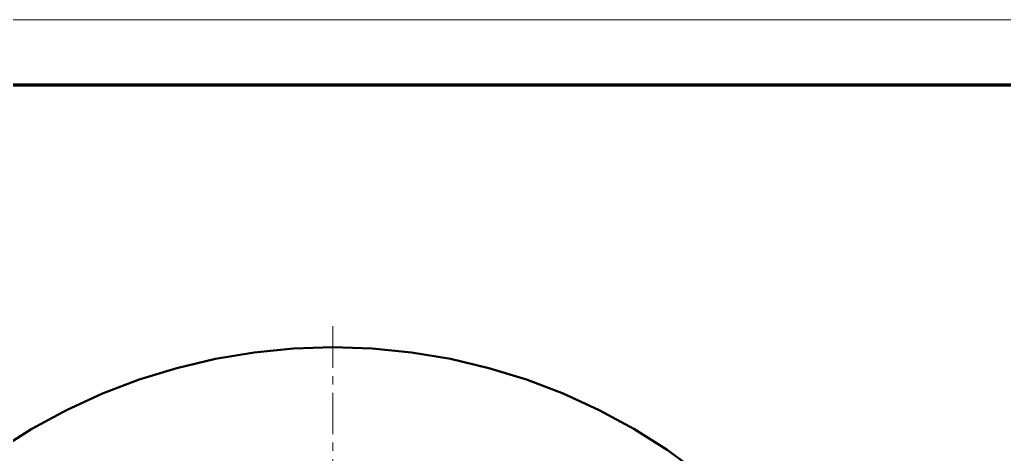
# Model space of a CAD drawing. Header units: millimetres. Extents: x 0 to 420, y 0 to 297.
# Drawn here: x 156.1 to 231.2, y 263.8 to 297 of the extents above; entities that cross this region are included whole.
import ezdxf

# ---------------------------------------------------------------- set-up
doc = ezdxf.new("R2010")
doc.units = ezdxf.units.MM
doc.linetypes.add('CENTER', pattern=[5.08, 3.175, -0.635, 0.635, -0.635])
doc.linetypes.add('DASHED', pattern=[1.524, 1.27, -0.254])
for name, color, linetype, lineweight in [('CENTER', 1, 'CENTER', 18), ('FRAME', 7, 'CONTINUOUS', 70), ('HIDDEN', 8, 'DASHED', 25), ('VISIBLE', 7, 'CONTINUOUS', 50)]:
    doc.layers.add(name, color=color, linetype=linetype, lineweight=lineweight)

msp = doc.modelspace()

# ---------------------------------------------------------------- linework, layer by layer
at = {"layer": 'CENTER'}
msp.add_line((179.99378, 179), (179.99378, 274), dxfattribs=at)
at = {"layer": 'FRAME', "lineweight": 18}
msp.add_lwpolyline([(0, 0), (420, 0), (420, 297), (0, 297)], close=True, dxfattribs=at)
at = {"layer": 'FRAME'}
msp.add_lwpolyline([(25, 5), (415, 5), (415, 292), (25, 292)], close=True, dxfattribs=at)
at = {"layer": 'HIDDEN'}
for points in [[(171.02496, 271.10729), (173.99269, 271.60252)], [(173.99269, 271.60252), (176.98666, 271.90052)], [(176.98666, 271.90052), (179.99378, 272)], [(179.99378, 272), (183.0009, 271.90052)], [(183.0009, 271.90052), (185.99487, 271.60252)], [(185.99487, 271.60252), (188.96261, 271.10729)], [(168.09644, 270.41701), (171.02496, 271.10729)], [(188.96261, 271.10729), (191.89112, 270.41701)], [(165.21995, 269.53468), (168.09644, 270.41701)], [(191.89112, 270.41701), (194.76761, 269.53468)], [(162.40807, 268.46418), (165.21995, 269.53468)], [(194.76761, 269.53468), (197.57949, 268.46418)], [(159.67308, 267.21018), (162.40807, 268.46418)], [(197.57949, 268.46418), (200.31448, 267.21018)], [(157.02695, 265.77817), (159.67308, 267.21018)], [(200.31448, 267.21018), (202.96061, 265.77817)], [(154.48125, 264.1744), (157.02695, 265.77817)], [(202.96061, 265.77817), (205.50632, 264.1744)], [(205.50632, 264.1744), (207.94046, 262.40589)]]:
    msp.add_lwpolyline(points, dxfattribs=at)
at = {"layer": 'VISIBLE'}
for points in [[(171.02496, 271.10729), (173.99269, 271.60252)], [(173.99269, 271.60252), (176.98666, 271.90052)], [(176.98666, 271.90052), (179.99378, 272)], [(179.99378, 272), (183.0009, 271.90052)], [(183.0009, 271.90052), (185.99487, 271.60252)], [(185.99487, 271.60252), (188.96261, 271.10729)], [(168.09644, 270.41701), (171.02496, 271.10729)], [(188.96261, 271.10729), (191.89112, 270.41701)], [(165.21995, 269.53468), (168.09644, 270.41701)], [(191.89112, 270.41701), (194.76761, 269.53468)], [(162.40807, 268.46418), (165.21995, 269.53468)], [(194.76761, 269.53468), (197.57949, 268.46418)], [(159.67308, 267.21018), (162.40807, 268.46418)], [(197.57949, 268.46418), (200.31448, 267.21018)], [(157.02695, 265.77817), (159.67308, 267.21018)], [(200.31448, 267.21018), (202.96061, 265.77817)], [(154.48125, 264.1744), (157.02695, 265.77817)], [(202.96061, 265.77817), (205.50632, 264.1744)], [(205.50632, 264.1744), (207.94046, 262.40589)]]:
    msp.add_lwpolyline(points, dxfattribs=at)

doc.saveas('drawing.dxf')
